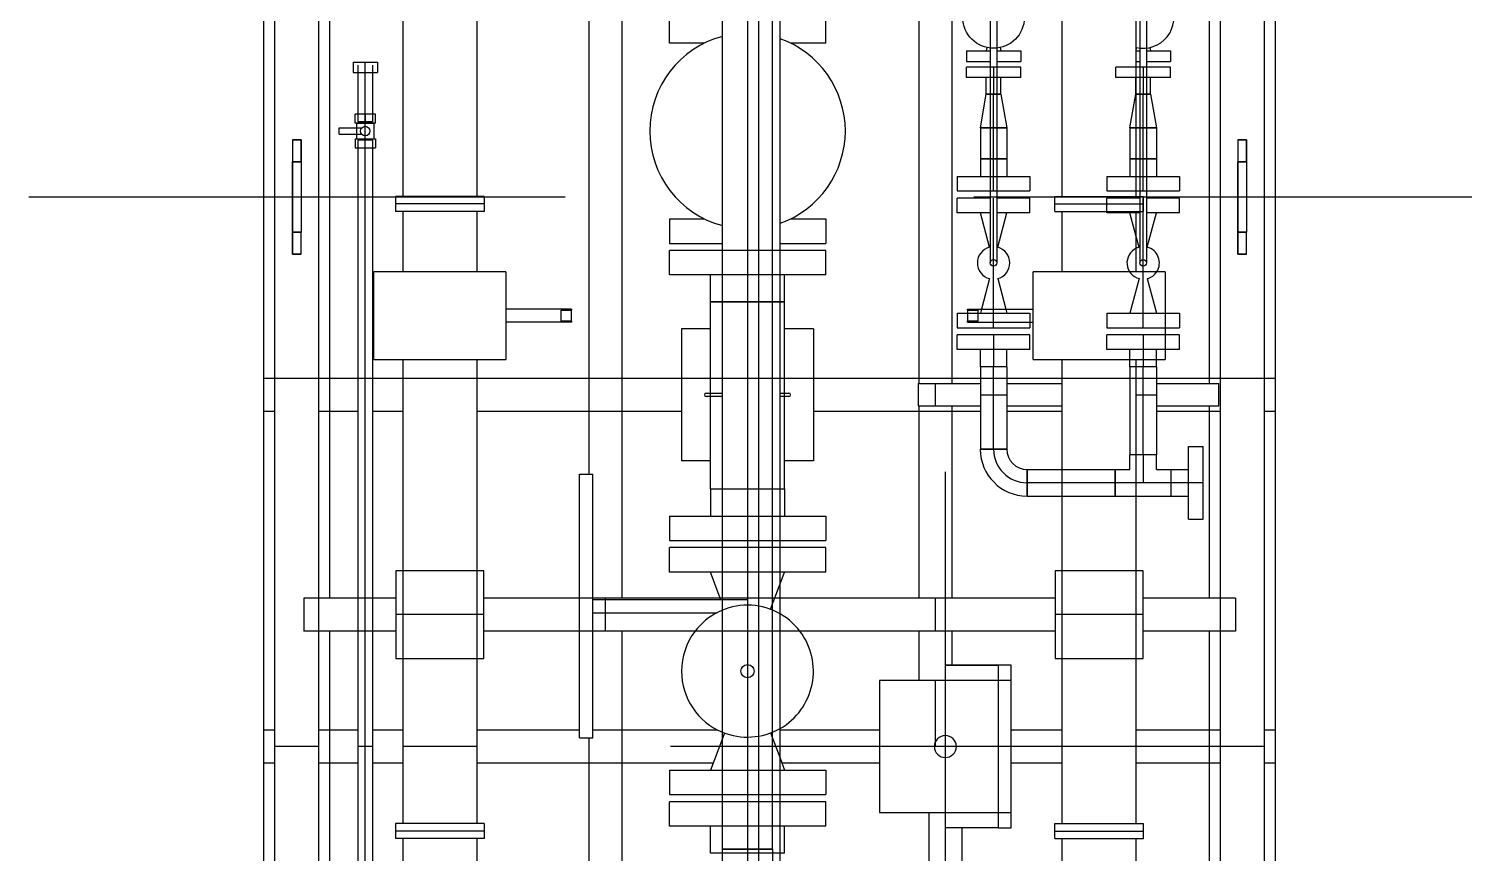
# Model space of a CAD drawing. Header units: inches. Extents: x 295136 to 296247, y 2627183 to 2627409.
# Drawn here: x 295231.468 to 295234.733, y 2627286.789 to 2627288.665 of the extents above; entities that cross this region are included whole.
import ezdxf

# ---------------------------------------------------------------- set-up
doc = ezdxf.new("R2010")
doc.units = ezdxf.units.IN
doc.header["$MEASUREMENT"] = 0
doc.layers.add('EQUIPMENT LAYOUT-EMBED 1_DWG$0$DwgTemplate', color=7, linetype='Continuous')
doc.layers.add('Layout', color=6, linetype='Continuous')

# ---------------------------------------------------------------- blocks, each defined once
blk = doc.blocks.new('A$C55974CAD')
at = {"layer": 'EQUIPMENT LAYOUT-EMBED 1_DWG$0$DwgTemplate', "color": 1, "lineweight": 25}
for p, q in [((57.55, 16.835), (57.55, 16.275)), ((56.2625, 16.275), (56.2625, 16.3)), ((56.3375, 16.275), (56.3375, 16.3)), ((57.0625, 16.3), (57.0625, 16.275)), ((57.1375, 16.3), (57.1375, 16.275)), ((49.5, 16.275), (61, 16.275)), ((57.55, 16.275), (57.55, 16.175)), ((56.5625, 16), (56.5625, 16.2095)), ((56.6375, 16.2095), (56.5625, 16.2095)), ((56.6375, 16), (56.6375, 16.2095)), ((50.0041, 16.175), (61, 16.175)), ((56.2625, 16.0862), (56.2625, 16.175)), ((56.3375, 16.0862), (56.3375, 16.175)), ((57.0625, 16.175), (57.0625, 16.0862)), ((57.1375, 16.175), (57.1375, 16.0862)), ((57.55, 16.175), (57.55, 16.0862)), ((55.3246, 16.15), (56.5625, 16.15)), ((56.6375, 16.15), (58.0746, 16.15)), ((57.55, 16.0862), (57.55, 16.0528)), ((56.2625, 15.9841), (56.2625, 16.0528)), ((56.3375, 15.9841), (56.3375, 16.0528)), ((57.0625, 16.0528), (57.0625, 15.9841)), ((57.1375, 16.0528), (57.1375, 15.9841)), ((57.55, 16.0528), (57.55, 16.0009)), ((57.55, 16.0009), (57.55, 15.799)), ((56.2625, 15.278), (56.2625, 15.8158)), ((56.3375, 15.582), (56.3375, 15.8158)), ((57.0625, 15.8158), (57.0625, 15.35)), ((57.1375, 15.8158), (57.1375, 15.35)), ((56.5625, 14.5), (56.5625, 15.8)), ((56.6375, 14.5), (56.6375, 15.8)), ((57.55, 15.799), (57.55, 15.615)), ((55.3246, 15.5602), (56.3195, 15.5602)), ((56.3375, 15.2673), (56.3375, 15.552)), ((56.9195, 15.5602), (58.1246, 15.5602)), ((55.3246, 15.4852), (56.5625, 15.4852)), ((56.6375, 15.4852), (58.1246, 15.4852)), ((56.3, 15.2571), (56.3, 15.375)), ((56.3, 15.126), (56.3, 15.2571)), ((52.425, 15.174), (59.45, 15.174)), ((52.425, 15.126), (59.45, 15.126)), ((56.2625, 14.9), (56.2625, 15.1219)), ((56.3, 14.75), (56.3, 15.126)), ((56.3375, 14.9), (56.3375, 15.126)), ((57.0625, 15.05), (57.0625, 14.6704)), ((57.1375, 15.05), (57.1375, 14.6704)), ((56.5625, 14.8102), (56.45, 14.8102)), ((57.0746, 14.8102), (56.6375, 14.8102)), ((58.1246, 14.8102), (57.1254, 14.8102)), ((55.85, 14.7871), (56.15, 14.7871)), ((55.885, 14.75), (56.115, 14.75)), ((55.885, 14.75), (56.115, 14.75)), ((56.3, 14.6), (56.3, 14.75)), ((56.485, 14.75), (56.5625, 14.75)), ((56.5625, 14.7352), (56.485, 14.7352)), ((56.5625, 14.75), (56.6375, 14.75)), ((56.6375, 14.75), (56.925, 14.75)), ((57.0746, 14.7352), (56.6375, 14.7352)), ((58.1246, 14.7352), (57.1254, 14.7352)), ((55.885, 14.7121), (56.115, 14.7121)), ((57.55, 14.685), (57.55, 14.6478)), ((57.55, 14.6478), (57.55, 14.6328)), ((57.55, 14.6328), (57.55, 14.5009)), ((56.2625, 14.4841), (56.2625, 14.6)), ((56.3, 14.4841), (56.3, 14.6)), ((56.3375, 14.4841), (56.3375, 14.6)), ((57.0625, 14.6101), (57.0625, 14.4841)), ((57.1375, 14.6101), (57.1375, 14.4841)), ((57.55, 14.5009), (57.55, 14.2925)), ((56.3, 14.3158), (56.3, 14.4841)), ((56.2625, 14.125), (56.2625, 14.3158)), ((56.3, 14.125), (56.3, 14.3158)), ((56.3375, 14.125), (56.3375, 14.3158)), ((56.5625, 14.0904), (56.5625, 14.3)), ((56.6375, 14.0904), (56.6375, 14.3)), ((57.0625, 14.2698), (57.0625, 14.125)), ((57.1375, 14.2698), (57.1375, 14.125)), ((57.55, 14.2925), (57.55, 14.125)), ((56.5625, 14.15), (55.3246, 14.15)), ((57.0746, 14.15), (56.6375, 14.15)), ((58.0746, 14.15), (57.1254, 14.15)), ((61, 14.125), (52.3302, 14.125)), ((57.55, 14.125), (57.55, 14.025)), ((56.6375, 14.0904), (56.5625, 14.0904)), ((61, 14.025), (49.5, 14.025)), ((56.2625, 14), (56.2625, 14.025)), ((56.3375, 14), (56.3375, 14.025)), ((57.0625, 14.025), (57.0625, 14)), ((57.1375, 14.025), (57.1375, 14)), ((57.55, 14.025), (57.55, 13.465))]:
    blk.add_line(p, q, dxfattribs=at)
at = {"layer": 'EQUIPMENT LAYOUT-EMBED 1_DWG$0$DwgTemplate', "color": 54, "lineweight": 25}
for p, q in [((49.5, 16.3), (61, 16.3)), ((61, 14), (50.6024, 14))]:
    blk.add_line(p, q, dxfattribs=at)
at = {"layer": 'EQUIPMENT LAYOUT-EMBED 1_DWG$0$DwgTemplate', "color": 9, "lineweight": 25}
for p, q in [((57.1375, 16.3), (57.1375, 16.15)), ((56.3, 16.175), (56.3, 16.275)), ((56.3, 16.0528), (56.3, 16.0862)), ((57.1375, 16.0862), (57.1375, 16.0528)), ((56.3, 15.8158), (56.3, 15.9841)), ((56.6, 15.8), (56.6, 16)), ((57.1375, 15.9841), (57.1375, 15.8158)), ((57.1375, 15.5602), (57.1375, 15.4852)), ((56.5625, 15.5227), (56.6375, 15.5227)), ((57.1375, 15.35), (57.1375, 15.05)), ((57.1375, 14.8102), (57.1375, 14.7352)), ((56.3, 14.7727), (56.45, 14.7727)), ((56.5625, 14.7727), (56.6375, 14.7727)), ((57.0746, 14.7727), (57.1254, 14.7727)), ((56.115, 14.7496), (56.3, 14.7496)), ((57.1375, 14.6704), (57.1375, 14.6101)), ((56.6, 14.3), (56.6, 14.5)), ((57.1375, 14.4841), (57.1375, 14.2698)), ((57.1375, 14.15), (57.1375, 14)), ((56.3, 14.025), (56.3, 14.125))]:
    blk.add_line(p, q, dxfattribs=at)
at = {"layer": 'EQUIPMENT LAYOUT-EMBED 1_DWG$0$DwgTemplate', "color": 7, "lineweight": 25}
for p, q in [((57.47, 16.235), (57.42, 16.235)), ((57.42, 16.235), (57.47, 16.235)), ((57.42, 16.235), (57.42, 16.215)), ((57.42, 16.215), (57.42, 16.235)), ((57.47, 16.215), (57.47, 16.235)), ((57.47, 16.235), (57.47, 16.215)), ((57.47, 16.235), (57.63, 16.235)), ((57.63, 16.235), (57.47, 16.235)), ((57.47, 16.215), (57.47, 16.235)), ((57.68, 16.235), (57.63, 16.235)), ((57.68, 16.235), (57.63, 16.235)), ((57.63, 16.235), (57.63, 16.215)), ((57.63, 16.215), (57.63, 16.235)), ((57.63, 16.215), (57.63, 16.235)), ((57.68, 16.215), (57.68, 16.235)), ((57.68, 16.235), (57.68, 16.215)), ((57.42, 16.215), (57.47, 16.215)), ((57.42, 16.215), (57.47, 16.215)), ((57.63, 16.215), (57.47, 16.215)), ((57.63, 16.215), (57.47, 16.215)), ((57.63, 16.215), (57.68, 16.215)), ((57.68, 16.215), (57.63, 16.215)), ((57.6925, 16.1285), (57.7075, 16.1285)), ((57.6925, 16.1285), (57.6925, 16.0893)), ((57.7075, 16.1285), (57.7075, 16.0893)), ((56.5625, 16.0862), (55.3246, 16.0862)), ((55.3246, 16.0695), (56.5625, 16.0695)), ((56.6375, 16.0862), (56.5625, 16.0862)), ((56.5625, 16.0695), (56.6375, 16.0695)), ((57.6619, 16.0862), (56.6375, 16.0862)), ((56.6375, 16.0695), (57.6619, 16.0695)), ((57.6619, 16.0925), (57.6619, 16.0465)), ((57.6825, 16.0925), (57.6619, 16.0925)), ((57.6794, 16.0862), (57.6619, 16.0862)), ((57.6619, 16.0695), (57.6794, 16.0695)), ((57.6619, 16.0695), (57.6794, 16.0695)), ((57.6794, 16.0528), (57.6794, 16.0862)), ((57.6794, 16.0695), (57.6825, 16.0695)), ((57.6825, 16.0925), (57.6825, 16.0465)), ((57.7175, 16.0893), (57.6825, 16.0893)), ((57.6825, 16.0695), (57.7175, 16.0695)), ((57.6925, 16.0893), (57.6925, 16.0771)), ((57.7075, 16.0893), (57.7075, 16.0771)), ((57.7175, 16.0465), (57.7175, 16.0925)), ((57.7175, 16.0925), (57.7381, 16.0925)), ((57.7175, 16.0893), (57.7175, 16.0497)), ((57.7175, 16.0695), (57.7175, 16.0695)), ((57.7206, 16.0695), (57.7175, 16.0695)), ((57.7206, 16.0528), (57.7206, 16.0862)), ((57.7381, 16.0862), (57.7206, 16.0862)), ((57.7381, 16.0695), (57.7206, 16.0695)), ((57.7206, 16.0695), (57.7381, 16.0695)), ((57.7381, 16.0465), (57.7381, 16.0925)), ((57.8327, 16.0862), (57.7381, 16.0862)), ((57.7381, 16.0695), (57.8327, 16.0695)), ((57.8327, 16.0973), (57.8327, 16.0695)), ((57.8565, 16.0973), (57.8327, 16.0973)), ((57.8501, 16.0862), (57.8327, 16.0862)), ((57.8327, 16.0695), (57.8501, 16.0695)), ((57.8327, 16.0695), (57.8327, 16.0417)), ((57.8327, 16.0695), (57.8501, 16.0695)), ((57.8501, 16.0695), (57.8565, 16.0695)), ((57.8565, 16.0973), (57.8565, 16.0695)), ((57.8565, 16.0695), (57.8565, 16.0417)), ((56.5625, 16.0528), (55.3246, 16.0528)), ((56.6375, 16.0528), (56.5625, 16.0528)), ((57.6619, 16.0528), (56.6375, 16.0528)), ((57.6794, 16.0528), (57.6619, 16.0528)), ((57.6825, 16.0465), (57.6619, 16.0465)), ((57.7175, 16.0497), (57.6825, 16.0497)), ((57.7175, 16.0465), (57.7381, 16.0465)), ((57.7381, 16.0528), (57.7206, 16.0528)), ((57.8327, 16.0528), (57.7381, 16.0528)), ((57.8501, 16.0528), (57.8327, 16.0528)), ((57.8565, 16.0417), (57.8327, 16.0417)), ((56.5, 15.9841), (56.5, 15.8158)), ((56.5, 15.9841), (56.5, 15.8158)), ((56.7, 15.8158), (56.7, 15.9841)), ((56.7, 15.8158), (56.7, 15.9841)), ((56.3195, 15.582), (56.5625, 15.582)), ((56.3195, 15.582), (56.3195, 15.552)), ((56.5625, 15.582), (56.6195, 15.582)), ((56.6195, 15.582), (56.6375, 15.582)), ((56.6375, 15.582), (56.9195, 15.582)), ((56.9195, 15.582), (56.9195, 15.552)), ((56.3195, 15.552), (56.5625, 15.552)), ((56.5625, 15.552), (56.6195, 15.552)), ((56.6045, 15.552), (56.6045, 15.2693)), ((56.6195, 15.552), (56.6375, 15.552)), ((56.6345, 15.552), (56.6345, 15.2)), ((56.6375, 15.552), (56.9195, 15.552)), ((56.1191, 15.2571), (56.1191, 15.3778)), ((56.1191, 15.3778), (56.1746, 15.3778)), ((56.1746, 15.2571), (56.1746, 15.3778)), ((56.1906, 15.3778), (56.1906, 15.2571)), ((56.2462, 15.3778), (56.1906, 15.3778)), ((56.2462, 15.3778), (56.2462, 15.2571)), ((56.6969, 15.2571), (56.6969, 15.3778)), ((56.6969, 15.3778), (56.7525, 15.3778)), ((56.7525, 15.2571), (56.7525, 15.3778)), ((56.7685, 15.3778), (56.7685, 15.2571)), ((56.824, 15.3778), (56.7685, 15.3778)), ((56.824, 15.3778), (56.824, 15.2571)), ((57.3729, 15.2571), (57.3729, 15.3778)), ((57.3729, 15.3778), (57.4285, 15.3778)), ((57.4285, 15.2571), (57.4285, 15.3778)), ((56.0573, 15.2571), (56.0573, 15.2841)), ((56.0573, 15.2841), (56.1191, 15.2841)), ((56.2462, 15.2841), (56.2462, 15.2571)), ((56.3185, 15.2571), (56.2462, 15.2841)), ((56.6375, 15.2619), (56.6969, 15.2841)), ((56.6969, 15.2571), (56.6969, 15.2841)), ((56.8858, 15.2841), (56.824, 15.2841)), ((56.8858, 15.2841), (56.8858, 15.2571)), ((56.8858, 15.2841), (56.8858, 15.2571)), ((56.8858, 15.2841), (57.096, 15.2841)), ((57.096, 15.2841), (57.104, 15.2841)), ((57.104, 15.2841), (57.3111, 15.2841)), ((57.3111, 15.2571), (57.3111, 15.2841)), ((57.3111, 15.2841), (57.3729, 15.2841)), ((57.3111, 15.2841), (57.3111, 15.2571)), ((55.9145, 15.2571), (56.0669, 15.2571)), ((56.0573, 15.2), (56.0573, 15.2571)), ((56.0669, 15.2571), (56.0669, 15.174)), ((56.0669, 15.2571), (56.5625, 15.2571)), ((56.0669, 15.174), (56.0669, 15.2571)), ((56.1191, 15.2), (56.1191, 15.2571)), ((56.1746, 15.2), (56.1746, 15.2571)), ((56.1906, 15.2571), (56.1906, 15.2)), ((56.2462, 15.2571), (56.2462, 15.2)), ((56.2462, 15.2571), (56.2462, 15.2)), ((56.331, 15.2524), (56.3185, 15.2571)), ((56.5625, 15.2571), (56.6375, 15.2571)), ((56.6345, 15.2608), (56.6375, 15.2619)), ((56.6375, 15.2571), (58.1246, 15.2571)), ((56.6969, 15.126), (56.6969, 15.2571)), ((56.6969, 15.2), (56.6969, 15.2571)), ((56.7525, 15.2), (56.7525, 15.2571)), ((56.7685, 15.2571), (56.7685, 15.2)), ((56.824, 15.2571), (56.824, 15.2)), ((56.8858, 15.2571), (56.8858, 15.2)), ((56.8858, 15.2571), (56.8858, 15.126)), ((57.3111, 15.2), (57.3111, 15.2571)), ((57.3111, 15.2571), (57.3111, 15.126)), ((57.3729, 15.2), (57.3729, 15.2571)), ((57.4285, 15.2), (57.4285, 15.2571)), ((56.0669, 15.2), (55.9145, 15.2)), ((56.0573, 15.126), (56.0573, 15.2)), ((56.5625, 15.2), (56.0669, 15.2)), ((56.0669, 15.2), (56.0669, 15.2)), ((56.0669, 15.2), (56.0669, 15.2)), ((56.1191, 15.126), (56.1191, 15.2)), ((56.1746, 15.126), (56.1746, 15.2)), ((56.1906, 15.2), (56.1906, 15.126)), ((56.2462, 15.2), (56.2462, 15.126)), ((56.2462, 15.2), (56.2462, 15.126)), ((56.6375, 15.2), (56.5625, 15.2)), ((58.1246, 15.2), (56.6375, 15.2)), ((56.6969, 15.126), (56.6969, 15.2)), ((56.7525, 15.126), (56.7525, 15.2)), ((56.7685, 15.2), (56.7685, 15.126)), ((56.824, 15.2), (56.824, 15.126)), ((56.8858, 15.2), (56.8858, 15.126)), ((57.3111, 15.126), (57.3111, 15.2)), ((57.3729, 15.126), (57.3729, 15.2)), ((57.4285, 15.126), (57.4285, 15.2)), ((56.0669, 15.174), (56.0669, 15.1428)), ((56.0669, 15.1428), (56.0669, 15.174)), ((56.0669, 15.1428), (55.9145, 15.1428)), ((56.0573, 15.1158), (56.0573, 15.126)), ((56.0669, 15.1428), (59.4875, 15.1428)), ((56.1191, 15.0222), (56.1191, 15.126)), ((56.1746, 15.0222), (56.1746, 15.126)), ((56.1906, 15.126), (56.1906, 15.0222)), ((56.2462, 15.126), (56.2462, 15.1158)), ((56.2462, 15.126), (56.2462, 15.0222)), ((56.2733, 15.126), (56.2462, 15.1158)), ((56.331, 15.1475), (56.2733, 15.126)), ((56.6121, 15.1475), (56.6698, 15.126)), ((56.6698, 15.126), (56.6969, 15.1158)), ((56.6969, 15.1158), (56.6969, 15.126)), ((56.6969, 15.0222), (56.6969, 15.126)), ((56.7525, 15.0222), (56.7525, 15.126)), ((56.7685, 15.126), (56.7685, 15.0222)), ((56.824, 15.126), (56.824, 15.0222)), ((56.8858, 15.126), (56.8858, 15.1158)), ((56.8858, 15.126), (56.8858, 15.1158)), ((57.3111, 15.1158), (57.3111, 15.126)), ((57.3111, 15.126), (57.3111, 15.1158)), ((57.3729, 15.0222), (57.3729, 15.126)), ((57.4285, 15.0222), (57.4285, 15.126)), ((56.0573, 15.1158), (56.1191, 15.1158)), ((56.8858, 15.1158), (56.824, 15.1158)), ((56.8858, 15.1158), (57.096, 15.1158)), ((57.096, 15.1158), (57.104, 15.1158)), ((57.104, 15.1158), (57.3111, 15.1158)), ((57.3111, 15.1158), (57.3729, 15.1158)), ((56.1191, 15.0222), (56.1746, 15.0222)), ((56.2462, 15.0222), (56.1906, 15.0222)), ((56.6969, 15.0222), (56.7525, 15.0222)), ((56.824, 15.0222), (56.7685, 15.0222)), ((57.3729, 15.0222), (57.4285, 15.0222)), ((56.15, 14.75), (56.15, 14.6)), ((56.15, 14.75), (56.15, 14.6)), ((56.45, 14.6), (56.45, 14.75)), ((56.45, 14.6), (56.45, 14.75)), ((57.2031, 14.6403), (57.2031, 14.7228)), ((57.2031, 14.7228), (57.2364, 14.7228)), ((57.2364, 14.6403), (57.2364, 14.7228)), ((57.2524, 14.7228), (57.2524, 14.6403)), ((57.2857, 14.7228), (57.2524, 14.7228)), ((57.2857, 14.7228), (57.2857, 14.7)), ((57.2857, 14.7), (57.2857, 14.6403)), ((57.5142, 14.6478), (57.5142, 14.7228)), ((57.5142, 14.7228), (57.5476, 14.7228)), ((57.5476, 14.6478), (57.5476, 14.7228)), ((57.5636, 14.7228), (57.5636, 14.6478)), ((57.5969, 14.7228), (57.5636, 14.7228)), ((57.5969, 14.7228), (57.5969, 14.6478)), ((57.8217, 14.6478), (57.8217, 14.7022)), ((57.8217, 14.7022), (57.8455, 14.7022)), ((57.8455, 14.6478), (57.8455, 14.7022)), ((56.9762, 14.6704), (56.9762, 14.6101)), ((56.9762, 14.6101), (56.9762, 14.6704)), ((57.1633, 14.6704), (56.9762, 14.6704)), ((57.1633, 14.6403), (57.1633, 14.6704)), ((57.1633, 14.6704), (57.2031, 14.6704)), ((57.1633, 14.6101), (57.1633, 14.6704)), ((57.2858, 14.6704), (57.2858, 14.6101)), ((57.295, 14.668), (57.2858, 14.6704)), ((57.3643, 14.6497), (57.295, 14.668)), ((57.4357, 14.6497), (57.5142, 14.6704)), ((57.5142, 14.6478), (57.5142, 14.6704)), ((57.6367, 14.6704), (57.5969, 14.6704)), ((57.6367, 14.6704), (57.6367, 14.6478)), ((57.6367, 14.6478), (57.6367, 14.6704)), ((57.7074, 14.6704), (57.6367, 14.6704)), ((57.7074, 14.6478), (57.7074, 14.6704)), ((57.7074, 14.6704), (57.7074, 14.6478)), ((57.7074, 14.6704), (57.7836, 14.657)), ((56.9762, 14.6403), (56.9762, 14.6403)), ((56.9762, 14.6403), (56.9762, 14.6403)), ((56.9762, 14.6403), (57.1633, 14.6403)), ((57.2364, 14.6403), (57.1633, 14.6403)), ((57.1633, 14.6101), (57.1633, 14.6403)), ((57.2031, 14.5577), (57.2031, 14.6403)), ((57.2364, 14.5577), (57.2364, 14.6403)), ((57.2524, 14.6403), (57.265, 14.6403)), ((57.2524, 14.6403), (57.2524, 14.5577)), ((57.265, 14.6403), (57.295, 14.6403)), ((57.2857, 14.6403), (57.2857, 14.5577)), ((57.295, 14.6403), (57.5476, 14.6403)), ((57.3643, 14.6309), (57.295, 14.6126)), ((57.8886, 14.6478), (57.4, 14.6478)), ((57.8886, 14.6328), (57.4, 14.6328)), ((57.4357, 14.6309), (57.5142, 14.6101)), ((57.5142, 14.6101), (57.5142, 14.6328)), ((57.5142, 14.5577), (57.5142, 14.6328)), ((57.5476, 14.5577), (57.5476, 14.6328)), ((57.5636, 14.6478), (57.5636, 14.6403)), ((57.5636, 14.6403), (57.6367, 14.6403)), ((57.5636, 14.6403), (57.5636, 14.6328)), ((57.5636, 14.6328), (57.5636, 14.5577)), ((57.5969, 14.6478), (57.5969, 14.6403)), ((57.5969, 14.6403), (57.5969, 14.6328)), ((57.5969, 14.6328), (57.5969, 14.5577)), ((57.6367, 14.6478), (57.6367, 14.6403)), ((57.6367, 14.6328), (57.6367, 14.6478)), ((57.6367, 14.6403), (57.6367, 14.6328)), ((57.6367, 14.6403), (57.7074, 14.6403)), ((57.6367, 14.6328), (57.6367, 14.6101)), ((57.6367, 14.6101), (57.6367, 14.6328)), ((57.7074, 14.6328), (57.7074, 14.6478)), ((57.7074, 14.6478), (57.7074, 14.6403)), ((57.7074, 14.6403), (57.7836, 14.6403)), ((57.7074, 14.6403), (57.7074, 14.6328)), ((57.7074, 14.6101), (57.7074, 14.6328)), ((57.7074, 14.6328), (57.7074, 14.6101)), ((57.7836, 14.6478), (57.7836, 14.657)), ((57.7836, 14.657), (57.8217, 14.657)), ((57.7836, 14.657), (57.7836, 14.6478)), ((57.7836, 14.6403), (57.7836, 14.6478)), ((57.7836, 14.6478), (57.7836, 14.6403)), ((57.8455, 14.6403), (57.7836, 14.6403)), ((57.7836, 14.6328), (57.7836, 14.6403)), ((57.7836, 14.6403), (57.7836, 14.6328)), ((57.7836, 14.6236), (57.7836, 14.6328)), ((57.7836, 14.6328), (57.7836, 14.6236)), ((57.8217, 14.6403), (57.8217, 14.6478)), ((57.8217, 14.6328), (57.8217, 14.6403)), ((57.8217, 14.5784), (57.8217, 14.6328)), ((57.8455, 14.6403), (57.8455, 14.6478)), ((57.8455, 14.6328), (57.8455, 14.6403)), ((57.8455, 14.5784), (57.8455, 14.6328)), ((58.0278, 14.6478), (57.8886, 14.6478)), ((58.0278, 14.6328), (57.8886, 14.6328)), ((57.1633, 14.6101), (56.9762, 14.6101)), ((57.1633, 14.6101), (57.2031, 14.6101)), ((57.295, 14.6126), (57.2858, 14.6101)), ((57.6367, 14.6101), (57.5969, 14.6101)), ((57.7074, 14.6101), (57.6367, 14.6101)), ((57.7836, 14.6236), (57.7074, 14.6101)), ((57.7836, 14.6236), (57.8217, 14.6236)), ((56.9302, 14.5641), (56.8698, 14.5641)), ((56.8698, 14.5641), (56.8698, 14.4841)), ((56.8698, 14.5641), (56.9302, 14.5641)), ((56.9, 14.4841), (56.9, 14.5641)), ((56.9, 14.5641), (56.9, 14.5641)), ((56.9, 14.5641), (56.9, 14.5641)), ((56.9302, 14.5641), (56.9302, 14.4841)), ((57.8217, 14.5784), (57.8455, 14.5784)), ((57.2031, 14.5577), (57.2364, 14.5577)), ((57.265, 14.5577), (57.2524, 14.5577)), ((57.2857, 14.5577), (57.265, 14.5577)), ((57.5142, 14.5577), (57.5476, 14.5577)), ((57.5969, 14.5577), (57.5636, 14.5577)), ((56.5, 14.4841), (56.5, 14.3158)), ((56.5, 14.4841), (56.5, 14.3158)), ((56.7, 14.3158), (56.7, 14.4841)), ((56.7, 14.3158), (56.7, 14.4841)), ((56.8698, 14.4841), (56.8698, 14.3635)), ((56.9, 14.3635), (56.9, 14.4841)), ((56.9302, 14.4841), (56.9302, 14.3635)), ((57.2031, 14.3), (57.2031, 14.3825)), ((57.2031, 14.3825), (57.2364, 14.3825)), ((57.2364, 14.3), (57.2364, 14.3825)), ((57.2524, 14.3825), (57.2524, 14.3)), ((57.2857, 14.3825), (57.2524, 14.3825)), ((57.2857, 14.3825), (57.2857, 14.3)), ((57.5142, 14.3158), (57.5142, 14.3825)), ((57.5142, 14.3825), (57.5476, 14.3825)), ((57.5476, 14.3075), (57.5476, 14.3825)), ((57.5636, 14.3825), (57.5636, 14.3158)), ((57.5969, 14.3825), (57.5636, 14.3825)), ((57.5969, 14.3825), (57.5969, 14.3158)), ((56.9302, 14.3635), (56.8698, 14.3635)), ((56.8698, 14.3635), (56.9302, 14.3635)), ((56.8698, 14.3635), (56.8698, 14.3158)), ((56.9, 14.3635), (56.9, 14.3635)), ((56.9, 14.3635), (56.9, 14.3635)), ((56.9, 14.3158), (56.9, 14.3635)), ((56.9302, 14.3635), (56.9302, 14.3301)), ((57.8217, 14.3158), (57.8217, 14.3619)), ((57.8217, 14.3619), (57.8455, 14.3619)), ((57.8455, 14.3158), (57.8455, 14.3619)), ((56.8698, 14.3158), (56.8698, 14.2365)), ((56.9, 14.2365), (56.9, 14.3158)), ((56.9302, 14.3301), (56.9635, 14.3301)), ((56.9635, 14.3158), (56.9635, 14.3301)), ((57.1633, 14.3301), (56.9635, 14.3301)), ((56.9635, 14.3158), (56.9635, 14.3301)), ((56.9635, 14.2698), (56.9635, 14.3158)), ((56.9635, 14.3), (56.9635, 14.3158)), ((57.1633, 14.3158), (57.1633, 14.3301)), ((57.1633, 14.3301), (57.2031, 14.3301)), ((57.1633, 14.3158), (57.1633, 14.3301)), ((57.1633, 14.3), (57.1633, 14.3158)), ((57.1633, 14.2698), (57.1633, 14.3158)), ((57.2858, 14.3301), (57.2858, 14.2698)), ((57.3643, 14.3094), (57.2858, 14.3301)), ((57.5172, 14.3075), (57.4, 14.3075)), ((57.4357, 14.3094), (57.4601, 14.3158)), ((57.4601, 14.3158), (57.5142, 14.3301)), ((57.5142, 14.3158), (57.5142, 14.3301)), ((57.5142, 14.3075), (57.5142, 14.3158)), ((57.5142, 14.3075), (57.5142, 14.3158)), ((57.5508, 14.3075), (57.5172, 14.3075)), ((57.8886, 14.3075), (57.5508, 14.3075)), ((57.5636, 14.3158), (57.5636, 14.3075)), ((57.5636, 14.3075), (57.5636, 14.3)), ((57.6367, 14.3301), (57.5969, 14.3301)), ((57.5969, 14.3158), (57.5969, 14.3075)), ((57.5969, 14.3075), (57.5969, 14.3)), ((57.6367, 14.3301), (57.6367, 14.3158)), ((57.6367, 14.3158), (57.6367, 14.3301)), ((57.7074, 14.3301), (57.6367, 14.3301)), ((57.6367, 14.3158), (57.6367, 14.3075)), ((57.6367, 14.3075), (57.6367, 14.3158)), ((57.6367, 14.3075), (57.6367, 14.3)), ((57.6367, 14.2925), (57.6367, 14.3075)), ((57.7074, 14.3158), (57.7074, 14.3301)), ((57.7074, 14.3301), (57.7074, 14.3158)), ((57.7074, 14.3301), (57.7836, 14.3167)), ((57.7074, 14.3075), (57.7074, 14.3158)), ((57.7074, 14.3158), (57.7074, 14.3075)), ((57.7074, 14.2925), (57.7074, 14.3075)), ((57.7074, 14.3075), (57.7074, 14.3)), ((57.7836, 14.3158), (57.7836, 14.3167)), ((57.7836, 14.3167), (57.8217, 14.3167)), ((57.7836, 14.3167), (57.7836, 14.3158)), ((57.7836, 14.3075), (57.7836, 14.3158)), ((57.7836, 14.3158), (57.7836, 14.3075)), ((57.7836, 14.3), (57.7836, 14.3075)), ((57.7836, 14.3075), (57.7836, 14.3)), ((57.8217, 14.3075), (57.8217, 14.3158)), ((57.8217, 14.3), (57.8217, 14.3075)), ((57.8455, 14.3075), (57.8455, 14.3158)), ((57.8455, 14.3), (57.8455, 14.3075)), ((58.0278, 14.3075), (57.8886, 14.3075)), ((56.9635, 14.3), (56.9, 14.3)), ((56.9302, 14.2698), (56.9302, 14.2365)), ((56.9302, 14.2698), (56.9635, 14.2698)), ((56.9635, 14.3), (57.1633, 14.3)), ((56.9635, 14.3), (56.9635, 14.3)), ((56.9635, 14.2698), (56.9635, 14.3)), ((57.1633, 14.2698), (56.9635, 14.2698)), ((57.18, 14.3), (57.1633, 14.3)), ((57.1633, 14.2698), (57.1633, 14.3)), ((57.1633, 14.2698), (57.18, 14.2698)), ((57.2364, 14.3), (57.18, 14.3)), ((57.18, 14.2698), (57.2031, 14.2698)), ((57.2031, 14.25), (57.2031, 14.3)), ((57.2364, 14.25), (57.2364, 14.3)), ((57.2524, 14.3), (57.38, 14.3)), ((57.2524, 14.3), (57.2524, 14.25)), ((57.2857, 14.3), (57.2857, 14.25)), ((57.3643, 14.2906), (57.2858, 14.2698)), ((57.38, 14.3), (57.5172, 14.3)), ((57.8886, 14.2925), (57.4, 14.2925)), ((57.4357, 14.2906), (57.5142, 14.2698)), ((57.5142, 14.2698), (57.5142, 14.2925)), ((57.5142, 14.2174), (57.5142, 14.2925)), ((57.5172, 14.3), (57.5476, 14.3)), ((57.5476, 14.2174), (57.5476, 14.2925)), ((57.5636, 14.3), (57.6367, 14.3)), ((57.5636, 14.3), (57.5636, 14.2925)), ((57.5636, 14.2925), (57.5636, 14.2174)), ((57.5969, 14.3), (57.5969, 14.2925)), ((57.5969, 14.2925), (57.5969, 14.2174)), ((57.6367, 14.2698), (57.5969, 14.2698)), ((57.6367, 14.3), (57.6367, 14.2925)), ((57.6367, 14.3), (57.7074, 14.3)), ((57.6367, 14.2925), (57.6367, 14.2698)), ((57.6367, 14.2698), (57.6367, 14.2925)), ((57.7074, 14.2698), (57.6367, 14.2698)), ((57.7074, 14.3), (57.7836, 14.3)), ((57.7074, 14.3), (57.7074, 14.2925)), ((57.7074, 14.2698), (57.7074, 14.2925)), ((57.7074, 14.2925), (57.7074, 14.2698)), ((57.7836, 14.2833), (57.7074, 14.2698)), ((57.8455, 14.3), (57.7836, 14.3)), ((57.7836, 14.2925), (57.7836, 14.3)), ((57.7836, 14.3), (57.7836, 14.2925)), ((57.7836, 14.2833), (57.7836, 14.2925)), ((57.7836, 14.2925), (57.7836, 14.2833)), ((57.7836, 14.2833), (57.8217, 14.2833)), ((57.8217, 14.2925), (57.8217, 14.3)), ((57.8217, 14.2381), (57.8217, 14.2925)), ((57.8455, 14.2925), (57.8455, 14.3)), ((57.8455, 14.2381), (57.8455, 14.2925)), ((58.0278, 14.2925), (57.8886, 14.2925)), ((57.2031, 14.2174), (57.2031, 14.25)), ((57.2364, 14.2174), (57.2364, 14.25)), ((57.2524, 14.25), (57.2524, 14.2174)), ((57.2857, 14.25), (57.2857, 14.2174)), ((57.8217, 14.2381), (57.8455, 14.2381)), ((56.8698, 14.2365), (56.9302, 14.2365)), ((56.8698, 14.2365), (56.9, 14.2365)), ((56.8698, 14.2365), (56.8698, 14.1967)), ((56.9, 14.2365), (56.9, 14.2365)), ((56.9, 14.1633), (56.9, 14.2365)), ((56.9, 14.2365), (56.9302, 14.2365)), ((56.9302, 14.2365), (56.9302, 14.1967)), ((57.2031, 14.2174), (57.2364, 14.2174)), ((57.2857, 14.2174), (57.2524, 14.2174)), ((57.5142, 14.2174), (57.5476, 14.2174)), ((57.5969, 14.2174), (57.5636, 14.2174)), ((56.8174, 14.1967), (56.9, 14.1967)), ((56.8174, 14.1967), (56.8174, 14.1633)), ((56.9, 14.1967), (56.9825, 14.1967)), ((56.9825, 14.1967), (56.9825, 14.1633)), ((56.8174, 14.1633), (56.9, 14.1633)), ((56.9, 14.1633), (56.9825, 14.1633)), ((57.42, 14.085), (57.42, 14.065)), ((57.42, 14.065), (57.42, 14.085)), ((57.47, 14.085), (57.42, 14.085)), ((57.42, 14.085), (57.47, 14.085)), ((57.47, 14.065), (57.47, 14.085)), ((57.47, 14.085), (57.47, 14.065)), ((57.47, 14.085), (57.63, 14.085)), ((57.63, 14.085), (57.47, 14.085)), ((57.47, 14.065), (57.47, 14.085)), ((57.63, 14.085), (57.63, 14.065)), ((57.63, 14.065), (57.63, 14.085)), ((57.68, 14.085), (57.63, 14.085)), ((57.68, 14.085), (57.63, 14.085)), ((57.63, 14.065), (57.63, 14.085)), ((57.68, 14.065), (57.68, 14.085)), ((57.68, 14.085), (57.68, 14.065)), ((57.42, 14.065), (57.47, 14.065)), ((57.42, 14.065), (57.47, 14.065)), ((57.63, 14.065), (57.47, 14.065)), ((57.63, 14.065), (57.47, 14.065)), ((57.63, 14.065), (57.68, 14.065)), ((57.68, 14.065), (57.63, 14.065))]:
    blk.add_line(p, q, dxfattribs=at)
at = {"layer": 'EQUIPMENT LAYOUT-EMBED 1_DWG$0$DwgTemplate', "color": 5, "lineweight": 25}
for p, q in [((57.18, 16.05), (57.18, 15.75)), ((57.18, 16.05), (57.38, 16.05)), ((57.38, 15.75), (57.38, 16.05)), ((56.0909, 15.799), (56.0909, 16.0009)), ((56.1078, 16.0009), (56.0909, 16.0009)), ((56.1078, 15.799), (56.1078, 16.0009)), ((56.1246, 16.0009), (56.1078, 16.0009)), ((56.1246, 15.799), (56.1246, 16.0009)), ((57.5172, 15.799), (57.5172, 16.0009)), ((57.534, 16.0009), (57.5172, 16.0009)), ((57.534, 15.799), (57.534, 16.0009)), ((57.5508, 16.0009), (57.534, 16.0009)), ((57.5508, 15.799), (57.5508, 16.0009)), ((56.0909, 15.9841), (54.6177, 15.9841)), ((57.18, 15.9841), (56.1246, 15.9841)), ((56.7, 16), (56.5, 16)), ((56.7, 16), (56.5, 16)), ((56.5, 16), (56.5, 15.9841)), ((56.5, 16), (56.5, 15.9841)), ((56.7, 15.9841), (56.7, 16)), ((56.7, 15.9841), (56.7, 16)), ((57.5172, 15.9841), (57.38, 15.9841)), ((58.4944, 15.9841), (57.5508, 15.9841)), ((56.0909, 15.8158), (54.6177, 15.8158)), ((57.18, 15.8158), (56.1246, 15.8158)), ((56.5, 15.8158), (56.5, 15.8)), ((56.5, 15.8158), (56.5, 15.8)), ((56.7, 15.8), (56.7, 15.8158)), ((56.7, 15.8), (56.7, 15.8158)), ((57.5172, 15.8158), (57.38, 15.8158)), ((58.4944, 15.8158), (57.5508, 15.8158)), ((56.1078, 15.799), (56.0909, 15.799)), ((56.1246, 15.799), (56.1078, 15.799)), ((56.5, 15.8), (56.7, 15.8)), ((56.5, 15.8), (56.7, 15.8)), ((57.534, 15.799), (57.5172, 15.799)), ((57.5508, 15.799), (57.534, 15.799)), ((57.38, 15.75), (57.18, 15.75)), ((57.265, 15.6), (57.265, 15.75)), ((57.295, 15.6), (57.295, 15.75)), ((57.2675, 15.6), (57.2675, 15.625)), ((57.2925, 15.625), (57.2675, 15.625)), ((57.2925, 15.625), (57.2925, 15.6)), ((57.2675, 15.6), (57.265, 15.6)), ((57.2675, 15.6), (57.2925, 15.6)), ((57.295, 15.6), (57.2925, 15.6)), ((57.4445, 15.3778), (57.4445, 15.2571)), ((57.5, 15.3778), (57.4445, 15.3778)), ((57.5, 15.3778), (57.5, 15.2976)), ((57.8999, 15.2976), (57.8999, 15.3778)), ((57.8999, 15.3778), (57.9555, 15.3778)), ((57.4445, 15.126), (57.4445, 15.0222)), ((57.5, 15.1024), (57.5, 15.0222)), ((57.8999, 15.0222), (57.8999, 15.1024)), ((57.5, 15.0222), (57.4445, 15.0222)), ((57.8999, 15.0222), (57.9555, 15.0222)), ((56.15, 14.9), (56.15, 14.75)), ((56.15, 14.9), (56.15, 14.75)), ((56.45, 14.9), (56.15, 14.9)), ((56.45, 14.9), (56.15, 14.9)), ((56.45, 14.75), (56.45, 14.9)), ((56.45, 14.75), (56.45, 14.9)), ((56.115, 14.63), (56.115, 14.75)), ((56.115, 14.63), (56.115, 14.75)), ((56.115, 14.75), (56.485, 14.75)), ((56.115, 14.75), (56.485, 14.75)), ((56.485, 14.75), (56.485, 14.63)), ((56.485, 14.63), (56.485, 14.75)), ((57.265, 14.7), (57.2675, 14.7)), ((57.265, 14.7), (57.265, 14.55)), ((57.2675, 14.675), (57.2675, 14.7)), ((57.2925, 14.7), (57.2675, 14.7)), ((57.2925, 14.7), (57.295, 14.7)), ((57.2925, 14.7), (57.2925, 14.675)), ((57.295, 14.7), (57.295, 14.55)), ((57.8582, 14.7022), (57.8582, 14.6478)), ((57.882, 14.7022), (57.8582, 14.7022)), ((57.882, 14.7022), (57.882, 14.6478)), ((57.2675, 14.675), (57.2925, 14.675)), ((56.115, 14.63), (56.115, 14.6)), ((56.115, 14.63), (56.115, 14.6)), ((56.485, 14.63), (56.115, 14.63)), ((56.485, 14.63), (56.115, 14.63)), ((56.485, 14.6), (56.485, 14.63)), ((56.485, 14.6), (56.485, 14.63)), ((57.8582, 14.6328), (57.8582, 14.5784)), ((57.882, 14.6328), (57.882, 14.5784)), ((57.8821, 14.657), (57.8821, 14.6478)), ((57.8899, 14.6553), (57.8821, 14.657)), ((57.8821, 14.6328), (57.8821, 14.6236)), ((56.115, 14.6), (56.485, 14.6)), ((56.115, 14.6), (56.485, 14.6)), ((57.8899, 14.6253), (57.8821, 14.6236)), ((57.882, 14.5784), (57.8582, 14.5784)), ((57.18, 14.55), (57.18, 14.25)), ((57.18, 14.55), (57.38, 14.55)), ((57.38, 14.25), (57.38, 14.55)), ((56.0909, 14.5009), (56.0909, 14.299)), ((56.0909, 14.5009), (56.1078, 14.5009)), ((56.1078, 14.5009), (56.1078, 14.299)), ((56.1078, 14.5009), (56.1246, 14.5009)), ((56.1246, 14.5009), (56.1246, 14.299)), ((56.5, 14.5), (56.5, 14.4841)), ((56.5, 14.5), (56.5, 14.4841)), ((56.7, 14.5), (56.5, 14.5)), ((56.7, 14.5), (56.5, 14.5)), ((56.7, 14.4841), (56.7, 14.5)), ((56.7, 14.4841), (56.7, 14.5)), ((57.5172, 14.5009), (57.5172, 14.299)), ((57.5172, 14.5009), (57.534, 14.5009)), ((57.534, 14.5009), (57.534, 14.299)), ((57.534, 14.5009), (57.5508, 14.5009)), ((57.5508, 14.5009), (57.5508, 14.299)), ((54.6177, 14.4841), (56.0909, 14.4841)), ((56.1246, 14.4841), (57.18, 14.4841)), ((57.38, 14.4841), (57.5172, 14.4841)), ((57.5508, 14.4841), (58.4944, 14.4841)), ((54.6177, 14.3158), (56.0909, 14.3158)), ((56.1246, 14.3158), (57.18, 14.3158)), ((56.5, 14.3158), (56.5, 14.3)), ((56.5, 14.3158), (56.5, 14.3)), ((56.7, 14.3), (56.7, 14.3158)), ((56.7, 14.3), (56.7, 14.3158)), ((57.38, 14.3158), (57.5172, 14.3158)), ((57.5508, 14.3158), (58.4944, 14.3158)), ((57.8582, 14.3158), (57.8582, 14.3075)), ((57.882, 14.3158), (57.882, 14.3075)), ((57.8821, 14.3158), (57.8821, 14.3075)), ((57.8899, 14.315), (57.8859, 14.3158)), ((56.0909, 14.299), (56.1078, 14.299)), ((56.1078, 14.299), (56.1246, 14.299)), ((56.5, 14.3), (56.7, 14.3)), ((56.5, 14.3), (56.7, 14.3)), ((57.5172, 14.299), (57.534, 14.299)), ((57.534, 14.299), (57.5508, 14.299)), ((57.8582, 14.2925), (57.8582, 14.2381)), ((57.882, 14.2925), (57.882, 14.2381)), ((57.8821, 14.2925), (57.8821, 14.2833)), ((57.8899, 14.285), (57.8821, 14.2833)), ((57.38, 14.25), (57.18, 14.25)), ((57.882, 14.2381), (57.8582, 14.2381))]:
    blk.add_line(p, q, dxfattribs=at)
at = {"layer": 'EQUIPMENT LAYOUT-EMBED 1_DWG$0$DwgTemplate', "color": 3, "lineweight": 25}
for p, q in [((56.95, 15.2841), (56.95, 15.35)), ((57.25, 15.35), (56.95, 15.35)), ((57.25, 15.2841), (57.25, 15.35)), ((57.096, 15.2571), (57.096, 15.294)), ((57.104, 15.294), (57.104, 15.2571)), ((57.096, 15.106), (57.096, 15.126)), ((57.104, 15.126), (57.104, 15.106)), ((56.95, 15.05), (56.95, 15.1158)), ((57.25, 15.05), (57.25, 15.1158)), ((57.25, 15.05), (56.95, 15.05)), ((57.1254, 14.812), (57.0746, 14.812)), ((57.0746, 14.812), (57.0746, 14.6704)), ((57.1254, 14.812), (57.1254, 14.6704)), ((57.1, 14.6704), (57.1, 14.6101)), ((57.0746, 14.6101), (57.0746, 14.4841)), ((57.1254, 14.6101), (57.1254, 14.4841)), ((57.1, 14.3158), (57.1, 14.2698)), ((57.0746, 14.2698), (57.0746, 14.1282)), ((57.1254, 14.2698), (57.1254, 14.1282)), ((57.0746, 14.1282), (57.1254, 14.1282))]:
    blk.add_line(p, q, dxfattribs=at)
at = {"layer": 'EQUIPMENT LAYOUT-EMBED 1_DWG$0$DwgTemplate', "color": 7, "lineweight": 25}
for centre, radius in [((57.7, 16.0695), 0.0107), ((56.4715, 15.2), 0.015), ((57.4, 14.6403), 0.0075), ((57.4, 14.3), 0.0075)]:
    blk.add_circle(centre, radius, dxfattribs=at)
at = {"layer": 'EQUIPMENT LAYOUT-EMBED 1_DWG$0$DwgTemplate', "color": 5, "lineweight": 25}
blk.add_circle((57.9582, 14.6403), 0.07, dxfattribs=at)
for centre, radius, start, end in [((57.7, 15.2), 0.2225, 14.8835, 165.1165), ((57.7, 15.2), 0.2225, 199.4257, 340.5743), ((56.3, 14.75), 0.025, 0, 180), ((56.3, 14.75), 0.025, 0, 180), ((57.9582, 14.3), 0.07, 166.9026, 0)]:
    blk.add_arc(centre, radius, start, end, dxfattribs=at)
at = {"layer": 'EQUIPMENT LAYOUT-EMBED 1_DWG$0$DwgTemplate', "color": 7, "lineweight": 25}
for centre, radius, start, end in [((56.4715, 15.2), 0.15, 90, 157.6044), ((56.4715, 15.2), 0.15, 52.6752, 90), ((56.4715, 15.2), 0.15, 307.3248, 52.6752), ((56.4715, 15.2), 0.15, 157.6044, 209.5599), ((56.4715, 15.2), 0.15, 209.5599, 307.3248), ((56.3, 14.75), 0.025, 180, 0), ((56.3, 14.75), 0.025, 180, 0), ((56.9762, 14.5641), 0.1064, 90, 180), ((57.4, 14.6403), 0.0369, 14.7906, 165.2094), ((56.9762, 14.5641), 0.0762, 90, 180), ((57.4, 14.6403), 0.0369, 194.7906, 345.2094), ((56.9762, 14.5641), 0.046, 90, 180), ((57.4, 14.3), 0.0369, 25.4646, 165.2094), ((57.4, 14.3), 0.0369, 14.7906, 25.4646), ((57.4, 14.3), 0.0369, 194.7906, 237.1732), ((57.4, 14.3), 0.0369, 237.1732, 345.2094)]:
    blk.add_arc(centre, radius, start, end, dxfattribs=at)
at = {"layer": 'EQUIPMENT LAYOUT-EMBED 1_DWG$0$DwgTemplate', "color": 3, "lineweight": 25}
for centre, start, end in [((57.1, 15.294), 0, 180), ((57.1, 15.106), 180, 0)]:
    blk.add_arc(centre, 0.004, start, end, dxfattribs=at)

msp = doc.modelspace()

# ---------------------------------------------------------------- block references
at = {"layer": 'Layout', "rotation": 90}
msp.add_blockref('A$C55974CAD', (295248.3027, 2627230.7321), dxfattribs=at)

doc.saveas('drawing.dxf')
